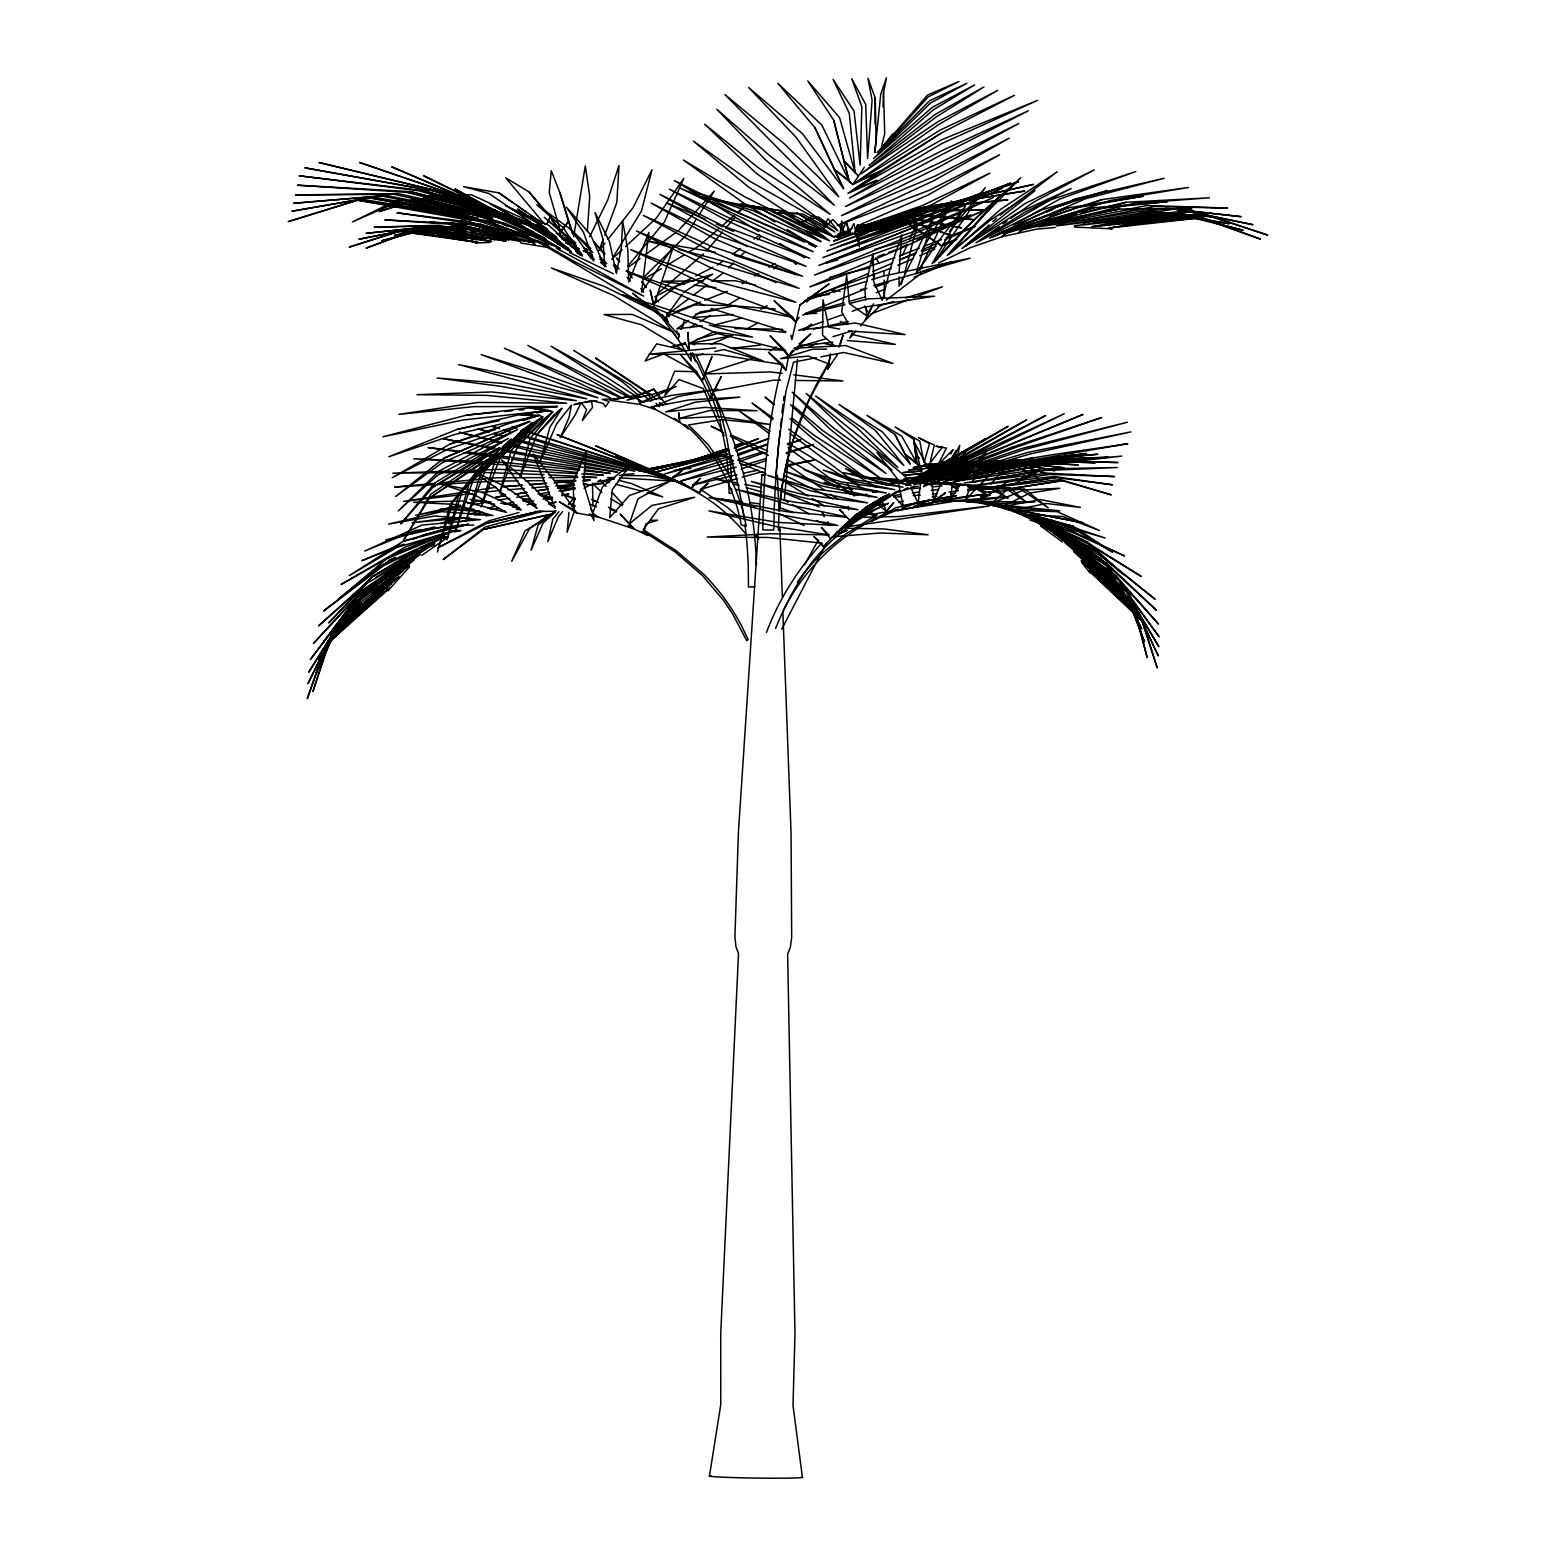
<?xml version="1.0" encoding="UTF-8"?>
<svg xmlns="http://www.w3.org/2000/svg" width="1556" height="1556" viewBox="0 0 1556 1556"><rect width="100%" height="100%" fill="white"/><g stroke="black" fill="none" stroke-linecap="round" stroke-linejoin="round"><path stroke-width="1.5" d="M899.076 276.774L899.037 286.207L932.744 218.735L915.998 273.817L939.766 239.527L965.498 205.839L932.161 263.645L964.681 228.927L999.73 196.406L947.273 255.398L989.888 220.544L1035.032 190.61L961.764 248.532L1015.387 214.261L1071.014 188.587L1024.451 212.53L975.923 242.755L1041.509 209.982L1107.23 190.454L1050.883 208.99L990.083 237.835L1068.252 207.823L1143.213 196.212L1077.608 207.532L1004.573 233.633L1002.142 236.668L970.925 247.443L938.599 262.983M899.076 272.067L901.819 234.859L890.188 268.799L882.291 300.405L873.636 281.519L873.052 253.939L864.883 288.988L865.622 300.152M882.991 106.683L883.536 92.601L886.395 77.8L880.696 94.43L874.861 152.293L874.9 147.587M875.055 124.033L875.25 98.125L867.956 78.267L872.099 100.265L867.606 158.44L865.7 104.388L851.716 78.695L861.868 106.664L860.118 165.111L854.011 110.923L833.082 79.434L849.284 113.257L855.139 172.852L844.013 160.91L833.685 120.104L807.778 80.951L839.598 117.614L855.139 172.852M654.24 307.232L650.272 290.369L654.24 307.232L679.602 336.388L676.782 330.864M851.502 233.556L855.897 234.061M774.207 513.402L773.76 530.09L762.81 529.896C763.315 474.288 768.197 418.486 782.396 364.571L768.47 352.259L785.916 370.172L788.639 356.071L792.646 350.178M685.185 424.73C714.865 450.287 734.121 486.542 741.22 524.858L746.277 526.395L743.729 514.666A189.696 152.449 -72.7 0 0 724.337 467.014L708.077 444.627L688.53 424.963L722.062 419.614L770.22 424.457L718.133 416.425L678.63 418.545L678.824 412.748L679.797 422.376L688.472 428.775L686.274 426.072M779.011 513.402L778.37 530.051L780.081 529.954L778.739 529.837M784.341 499.612L797.431 359.475M587.293 231.474L589.743 196.503L585.309 165.85L573.678 236.687M765.805 474.774L761.934 474.969L738.419 832.479L734.918 936.77L735.949 946.573L738.516 953.634L720.739 1333.161L720.759 1404.698L709.439 1476.138M568.971 512.294L567.123 532.269L574.125 511.905M837.245 354.846L827.753 369.122L830.457 354.204M779.225 511.127C782.59 458.689 801.223 408.372 828.278 363.637L808.361 356.11L780.509 358.677L812.718 349.205L826.606 349.147M874.861 152.293L876.067 140.157L875.25 98.125M779.186 440.523L785.936 391.451L793.521 362.12L816.355 357.744M781.948 412.671L782.979 404.385M783.718 610.049C803.849 568.737 840.824 533.494 883.691 514.569L870.893 521.493L877.176 514.861L871.477 514.705L882.894 512.313L886.239 513.597L898.376 509.22L870.893 521.493M783.504 400.359L784.03 396.333M952.136 485.744L950.094 499.593L960.402 484.441M953.147 478.84L959.741 445.347L943.286 478.47M498.134 453.146L468.94 484.402L455.694 530.44L472.868 480.726L521.649 430.954L480.726 473.724L466.139 520.015L485.316 469.815L514.997 437.469L531.744 422.999L494.536 462.327L481.096 506.906L500.079 458.125L528.262 428.717L542.208 417.105L541.469 421.131L517.72 446.008L499.67 492.805L511.263 450.268L542.733 416.794L539.154 415.374L519.451 414.616L457.289 429.378L388.883 456.744L454.469 434.571L539.154 415.374L523.127 420.548M827.753 369.122L830.593 353.99M679.369 333.918L678.241 339.5L691.389 360.934L690.533 352.998M799.94 305.034L828.862 284.028L799.94 305.034L791.887 339.597L790.915 335.182M847.378 232.155L833.783 236.998L820.323 225.756L797.158 213.055L774.324 212.958L802.935 214.067L834.95 232L813.029 215.973L802.332 222.002L818.359 216.926L837.848 230.852L827.948 218.599L822.385 229.685L832.946 219.454L843.702 231.144L841.718 220.991L839.676 237.018L846.192 221.847L849.304 232.369L853.913 223.578L859.32 246.84L857.803 224.667L854.439 234.1L855.878 234.956M917.593 224.375L904.542 273.253M501.226 448.186L491.015 456.686L458.787 494.614L446.98 539.874L462.171 491.074L494.808 456.53M539.154 415.374L509.687 423.251L449.801 444.16L392.268 477.692L447.564 449.256L529.721 421.423L443.81 458.242L395.594 496.52L442.001 462.871L517.37 429.67L438.948 471.098L398.278 510.952L437.392 475.377L508.267 438.442L434.688 482.982L400.865 523.925L433.288 486.97L484.188 455.208L499.632 447.778L430.798 494.186L403.588 540.34L429.534 498.037L476.7 465.925L492.221 457.25L480.707 466.489L450.073 504.611L437.431 552.03L452.99 501.11L483.546 467.597M901.332 284.378L903.258 277.707M810.481 298.733L806.883 301.728L808.109 297.546M839.832 346.074L843.08 335.104L838.879 347.085M733.81 463.416L681.178 480.921L682.306 483.916L671.822 479.734L672.6 477.206L682.073 470.573L671.822 479.734L629.207 466.897L660.755 476.525M860.585 325.71L865.214 320.4L872.235 305.715M409.617 566.715L388.086 590.638L389.35 588.285L374.218 599.255L329.036 640.489L312.97 691.428L331.525 635.976L398.744 576.829L384.235 586.437L336.602 627.554L315.712 673.787L339.597 622.886L409.111 565.334L395.01 573.328M710.333 398.025L721.167 376.708L710.333 398.025L702.126 380.967L711.967 356.577L705.704 372.098M554.578 511.807L549.949 515.989L550.493 514.316L483.663 529.371L443.188 559.538L485.005 527.114L542.811 511.224M681.898 328.666L683.376 324.329M388.086 590.638L389.175 588.479L373.129 600.791L325.632 645.487L307.271 698.722L327.771 641.519L340.122 630.277M699.364 492.844L700.57 489.42L708.077 483.119L699.364 492.844L684.582 484.266L616.001 455.791C655.815 473.316 699.928 486.561 731.203 518.323M854.439 234.1L857.803 224.667M691.623 488.487L692.848 485.064L700.219 478.314L691.623 488.487L665.871 476.7L684.582 484.266L595.734 445.852L673.34 480.065L557.029 434.63L671.822 479.734M650.758 520.385L657.663 520.19L645.818 523.866L644.223 531.996L675.11 551.874L702.553 575.642L723.384 600.208L732.623 613.92L746.763 640.683L748.183 639.594L741.92 626.562A215.059 212.005 50.2 0 0 703.934 574.456L676.16 550.649L643.173 529.662L658.538 508.734L694.696 497.259L652.022 505.369L629.324 523.886L620.202 514.102L634.284 529.059L597.854 516.884L592.719 513.344L602.386 487.009L631.542 463.221L612.267 489.673L609.738 517.623L629.46 495.45L669.527 481.446L637.999 498.873L629.324 523.886L634.284 529.059L647.666 535.439L645.37 533.144M603.086 239.663L599.06 250.574L604.973 243.144M604.7 235.306L616.798 202.552L619.016 165.539L607.657 200.141L589.646 236.668M681.081 329.366L684.484 320.283M970.302 487.028L965.342 499.904L976.643 488.331M971.975 482.73L986.348 450.715L962.989 480.648M766.466 632.475C778.836 599.352 798.053 569.243 821.724 543.083L823.416 546.817L836.564 532.502L852.844 520.151L830.651 538.784L821.374 527.503L828.959 534.953L770.745 533.727L707.144 537.053L768.119 537.481L821.724 543.083M581.224 402.537L573.911 404.735L591.397 400.573L592.525 407.38L582.294 420.684L586.573 409.773L581.224 402.537L575.292 414.713L560.257 437.742L568.99 417.669L571.46 405.144L556.756 423.699L540.496 460.595L549.91 427.258L561.852 408.392L553.839 415.024L537.073 434.299L520.054 477.381L530.168 438.325L552.185 412.34L541.469 421.131L542.733 416.794L520.91 430.759M544.756 224.375L505.739 177.851L529.176 192.01L550.357 216.595L560.374 231.066L558.779 235.014L568.524 221.438L560.024 193.041L551.271 170.713L549.249 192.419L560.374 231.066L568.524 221.438L572.939 234.509M702.126 380.967L696.582 371.748L680.653 354.826L702.126 380.967L703.915 376.533M941.458 482.905L932.005 503.385L897.034 510.913M547.051 224.258L550.357 216.595L547.284 222.955M902.519 255.281L907.44 244.234M909.404 239.799L916.29 224.336M571.694 506.245L575.312 498.173M781.695 629.207L826.508 542.927M391.373 582.314L382.582 588.615L332.109 634.148L307.913 683.687L334.657 630.122L349.069 617.635M919.304 270.063L936.304 235.734L951.377 200.918L947.818 206.87M881.299 304.587L865.214 320.4L873.519 303.828M960.208 462.054L965.012 452.718L967.618 463.416L963.942 455.694M817.172 542.208L804.471 564.77M865.214 320.4L867.84 315.382M950.794 453.982L953.089 449.606L938.015 464.913L946.398 448.07L935.895 446.241L942.43 447.117L929.943 463.143L934.339 445.074L918.662 437.703L929.535 443.791L924.011 462.696L919.732 441.029L895.05 426.966L913.761 439.356L916.756 462.949L919.479 466.139L904.931 454.099L894.933 434.474L866.886 415.316L901.741 436.147L916.756 462.949L904.931 454.099L910.085 463.902L882.135 431.673L838.995 404.443L875.308 430.37L903.861 465.4L863.172 428.542L815.714 396.021L857.045 427.9L897.89 467.442L806.183 393.454L842.088 427.628L891.958 470.068L834.055 428.464L792.199 392.209L830.107 429.203L885.889 473.374L823.396 431.109L792.84 405.474M949.257 463.299L956.415 450.365L951.65 457.834M829.134 362.898L808.692 400.709L793.171 439.998A310.111 309.761 61 0 0 779.537 510.854M795.252 588.129C815.441 549.851 849.401 521.143 888.534 503.21L867.801 512.449L836.564 532.502L898.94 490.568M921.327 251.061L945.426 210.857M941.01 133.213L853.135 189.871L876.942 180.34L847.923 193.411L880.132 171.238L856.909 181.838L940.291 130.004L1014.551 95.266L941.01 133.213L880.132 171.238L852.805 184.483L848.993 180.691L821.801 125.064L777.922 83.343L815.091 127.981L834.094 169.215L852.805 184.483L938.735 124.48L997.591 90.423L937.86 121.718L860.954 173.902L936.265 116.914L983.976 86.942L935.292 114.385L869.045 165.481L933.328 109.815L974.678 84.88L932.258 107.383L873.5 158.654L930.43 103.046L966.86 83.304L929.535 100.809L878.129 152.391L928.193 96.9L959.021 81.496L927.648 94.994L882.816 146.575L881.474 146.536L884.703 133.855L883.536 92.601M852.805 184.483L864.3 167.348M528.262 428.717L531.919 422.96M696.077 219.532L685.671 235.773L643.639 277.415M698.683 215.467L714.301 191.096L678.377 230.638M928.387 481.426L927.259 480.882L923.505 486.6L935 481.563L939.63 483.858L959.741 485.239M985.493 491.852L979.035 501.382L994.615 490.548M990.647 484.247L1012.217 459.74L987.924 476.758L979.872 485.025M796.555 349.575L798.909 346.152M795.7 322.111L792.918 317.424L774.129 300.697L795.7 322.111L799.142 317.249M662.039 314.331L667.835 321.684L666.26 316.413L682.17 294.181M806.883 301.728L810.131 297.254L891.335 268.138M960.888 458.3L965.012 452.718M359.475 593.886L430.565 545.864L407.03 560.16L359.475 593.886L322.384 643.542L355.624 599.352L420.334 554.422L348.933 608.999L318.513 659.53L345.529 613.998L409.111 565.334M402.168 565.47L351.364 605.245L310.305 659.588L348.136 609.933L359.708 601.102M919.654 270.355L922.494 266.64M949.432 231.358L952.272 227.643M882.816 146.575L892.58 133.913M607.929 239.41L633.02 207.804L652.003 169.74L641.461 211.052L611.78 259.327L622.108 249.777M953.77 225.815L985.356 187.517L934.261 262.244L976.487 217.373L1020.775 177.754L984.929 214.339L949.316 254.134L1000.605 209.418L1057.244 171.821L1000.08 215.175M882.466 516.222L893.611 502.685L882.466 516.222L895.439 507.781L930.76 499.865L903.141 505.564L902.072 508.404L918.682 502.199L956.493 495.567L927.59 500.857L913.878 506.4L944.55 499.398L982.711 494.419L933.619 502.16L1008.969 496.559L978.938 500.351L949.977 501.129L1034.798 502.024L1000.994 503.541L965.595 501.518L1059.753 510.815L1021.281 508.559L979.638 503.016L1083.326 522.855L992.106 505.311L1051.448 520.307L1105.052 537.968L1003.484 508.248L1067.766 529.273L1124.541 555.939L1073.134 532.716L1014.045 511.73L1082.645 539.601L1141.345 576.498L1087.488 543.569L1024.062 515.795L1095.891 551.252L1155.116 599.255L1100.092 555.589L1033.806 520.501L1040.38 522.835M562.669 511.574L558.351 516.806L547.79 541.624L552.827 519.062L558.974 511.691M568.446 504.591L574.222 497.609M627.885 266.057L664.393 222.061L683.881 178.318L656.535 217.898L625.551 246.587M706.871 250.535L722.548 231.98M725.68 228.265L735.074 217.12M738.205 213.405L742.893 207.843L737.583 212.452M855.956 331.039L849.79 338.138L852.785 331.564L848.409 330.747M450.073 504.611L467.247 485.316M471.935 480.045L478.159 473.043M877.137 152.683L883.127 146.031M489.965 460.537L494.789 455.247M458.787 494.614L483.274 467.831M491.443 458.903L496.325 453.555M406.661 559.382L361.634 590.872L313.476 643.425L357.802 596.084L387.541 575.701M421.851 555.317L447.934 537.17L444.627 536.509L420.139 547.77L371.592 577.12L328.744 622.886L367.06 583.228L430.487 545.748M501.382 449.684L511.127 439.259L502.413 446.98M501.324 449.626L511.127 439.259M537.073 434.299L561.852 408.392M492.241 457.464L500.001 449.431M485.316 469.815L531.744 422.999M788.639 356.071L784.924 350.178L770.064 335.707L788.639 356.071L810.754 333.801L799.025 343.895M517.72 446.008L552.185 412.34M500.079 458.125L542.208 417.105M728.48 267.904L733.596 262.945M740.423 256.351L745.519 251.391M757.461 239.819L760.865 236.512M806.591 329.191L811.629 324.426M889.098 494.263L855.1 515.347L839.54 529.662M955.54 457.97L962.094 451.824M549.949 515.989L551.68 514.375L544.23 518.206M797.178 349.653L802.526 344.712M343.662 627.068L382.504 591.727M386.044 588.518L391.334 583.695M417.28 549.91L374.062 575.662L318.552 625.882L369.433 581.03M325.632 645.487L389.175 588.479M555.648 511.807L543.083 522.991L531.063 550.202L538.084 525.033L548.879 516.281M1007.199 489.556L991.308 503.658L1023.692 489.984L1059.694 488.273L1029.644 493.096L1002.609 506.614L1040.556 499.593L1080.37 507.412L1046.41 503.502L1015.562 509.726M965.654 245.731L989.208 224.823M992.825 221.594L996.462 218.385M718.094 229.335L698.605 246.198L688.258 252.442M721.634 226.262L734.043 215.506M361.673 606.704L394.096 578.579M397.714 575.448L403.101 570.76M329.036 640.489L389.35 588.285M658.227 293.053L703.506 253.959M843.216 512.721L839.559 509.629L849.809 520.307L865.661 507.509L883.38 497.103M332.109 634.148L381.823 591.494M385.499 588.343L391.023 583.597M773.643 268.916L777.241 265.843M386.238 559.032L337.613 599.857L380.812 565.431L444.627 536.509L433.91 536.937L386.238 559.032L456.53 529.896L397.033 547.362L349.439 575.506L403.237 541.235L447.778 528.145L468.414 524.314L403.237 541.235M803.888 330.183L811.123 324.115M886.356 300.114L920.899 273.661M348.952 614.853L339.655 622.478L308.749 672.211L342.514 618.199L361.284 602.911M352.667 611.819L393.629 578.268M397.344 575.214L402.926 570.644M336.602 627.554L398.744 576.829M400.709 570.799L413.857 560.082M552.477 513.363L556.075 510.446M1012.509 228.362L1002.142 236.668L1036.199 229.238L1055.124 227.468M932.005 503.385L945.445 492.844L934.086 500.682L930.41 472.732L914.15 441.593L921.774 473.86L918.118 503.269L911.019 487.981M395.302 557.534L388.786 560.705L323.648 610.944L383.379 565.859L417.903 549.229M756.702 323.512L746.258 329.25M371.281 592.291L413.702 559.907M666.629 315.168L689.327 298.246M693.101 295.426L706.346 285.545M712.026 281.325L723.365 272.864M351.364 605.245L376.669 586.418M628.663 266.932L640.138 258.549M645.876 254.367L676.471 232.038M688.53 320.439L676.899 328.841L702.437 325.885M692.42 317.638L700.181 312.036L736.046 305.598L694.637 304.976L666.26 316.413M965.809 245.926L1025.132 203.525L1094.296 169.876L1033.962 201.93L1010.817 218.365M981.894 238.885L999.244 226.573M1003.114 223.831L1006.965 221.088M717.238 265.084L723.034 261M732.682 254.173L740.423 248.707M753.94 239.157L759.717 235.073M548.334 515.503L529.429 528.787L511.691 561.346L525.033 530.868L551.68 514.375M998.505 487.825L1006.304 482.418L1017.196 478.801M1030.5 224.609L1019.822 230.074L1103.612 207.979L1167.117 201.735L1094.646 207.629L1004.573 233.633L1012.314 228.304M704.596 305.598L626.018 270.977L714.437 302.234L792.918 317.424L712.434 287.646L630.705 249.641L711.539 280.216L795.836 302.272L710.509 267.613L636.501 231.027L710.45 261.505L799.084 288.346L711.559 251.644L643.348 215.428L712.59 246.879L802.565 276.229L715.021 238.943L651.147 203.116L716.674 235.092L806.105 266.348L720.311 228.751L659.841 194.306L722.626 225.717L809.645 258.354L727.527 220.855L669.313 189.19L730.523 218.618L813.224 251.741L679.486 187.868L816.939 246.237L748.592 211.538L690.222 190.454L753.512 210.799L820.887 241.588L804.51 230.327L825.166 237.679L769.131 210.177L701.445 196.97L763.413 210.157L804.51 230.327L829.659 240.849L811.629 227.312L829.854 234.431L786.13 211.48L740.753 204.167L780.081 210.838L811.629 227.312L833.783 236.998L846.639 231.066M889.701 494.438L847.534 522.972L896.976 491.346M770.103 350.878L776.055 346.871M429.534 498.037L491.54 457.114M361.634 590.872L377.894 580.33M381.979 577.704L392.131 571.11M430.779 546.059L434.844 543.414M1018.538 232.505L1030.617 224.803M860.974 511.535L883.225 497.473M683.492 292.314L712.726 274.128L677.113 285.857L654.317 303.731L673.417 246.607L641.558 292.081L648.871 232.486L628.663 281.928L627.885 250.185L622.633 221.049L621.447 246.918L616.39 273.584L609.446 241.511L594.995 212.53L602.872 238.904L604.798 266.737L590.502 234.606L566.287 207.045L583.636 232.564L593.595 260.98L570.527 229.238L536.859 204.77L563.175 227.701L582.566 256.098L548.86 225.426L505.564 205.723L540.827 224.511L571.46 251.916L525.656 223.422L478.723 209.807L517.389 223.15L559.985 248.318L502.277 223.169L453.088 215.584L494.302 223.422L547.829 245.226L549.093 247.637L520.385 242.911M742.231 283.737L746.316 281.189M754.524 276.112L758.628 273.584M768.878 267.243L775.024 263.431M855.1 515.347L889.254 494.419M907.342 483.352L986.076 438.578L906.72 483.721M905.981 484.091L942.955 461.587L907.09 483.177M644.806 278.66L661.358 268.682M667.563 264.928L684.115 254.951M689.716 327.733L695.921 324.037M700.064 321.567L710.411 315.401M726.963 305.54L739.372 298.13M433.288 486.97L499.632 447.778M375.579 577.451L404.171 560.724M886.181 495.625L865.661 507.509L888.768 494.536M980.105 240.421L1050.631 199.79L1135.802 171.568L1059.772 199.071L1013.326 224.998M853.135 189.871L941.983 139.612L1037.56 100.362L942.255 143.308L849.42 198.02L942.158 150.543L1028.322 110.846L941.711 154.666L845.608 206.52L940.135 162.621L1018.849 123.488L938.851 167.095L841.582 215.623L935.915 175.711L1009.26 138.173L934.008 180.574L837.264 225.581L929.982 189.949L999.574 154.783L927.512 195.259L856.87 226.126M760.923 309.255L767.166 305.735M905.592 485.083L1008.074 426.305L946.281 463.085L906.059 484.713M371.592 577.12L444.627 536.509M374.062 575.662L399.503 561.774M878.518 499.515L882.758 497.239M584.006 488.234L590.016 485.025L603.125 483.352L606.081 486.308M930.644 481.913L939.63 483.858C998.952 458.573 1064.751 453.807 1127.808 443.693L1034.643 459.623L945.231 480.94L1037.385 463.494L1121.74 456.103L1038.941 465.516L953.4 481.543L975.165 475.164L1037.385 463.494M878.557 499.534L889.273 493.972M906.428 485.064L957.893 458.359L1026.668 419.809L963.709 456.239L906.078 485.316M1012.489 484.85L1036.821 472.304L1021.572 477.361M833.783 236.998L846.211 231.572M654.94 296.651L691.467 278.154M695.765 275.976L712.94 267.262M996.501 234.645L1005.079 230.385M538.123 511.457L487.611 523.01L437.664 547.868L488.973 520.774L518.965 512.508M447.369 213.503L395.574 200.802L352.356 221.944L402.421 199.927L462.249 214.047M432.14 539.64L442.993 534.389M906.448 485.55L973.939 452.952L1045.418 415.608L979.171 451.493L913.897 482.438M808.225 347.513L816.842 343.39M920.471 481.99L933.114 475.98M841.076 533.163L847.164 530.285L838.509 533.63M899.854 247.929L906.273 244.914M916.99 239.896L923.428 236.882M927.707 234.878L970.574 214.786L902.422 241.511L874.725 249.388M850.198 523.283L856.52 520.365L845.511 524.664M1046.352 212.277L1052.848 209.34M1061.523 205.411L1076.674 198.546L1164.18 178.279L1085.738 198.682L1035.285 220.407M990.083 237.835L1014.24 226.962L1068.252 207.823M913.994 482.807L1064.246 413.779L993 448.498L914.169 483.508M899.096 260.163L916.426 252.461M922.941 249.563L938.112 242.814M944.609 239.935L974.951 226.437L946.048 237.718M388.786 560.705L395.438 557.748M848.039 229.977L852.455 228.051M897.87 265.279L913.139 258.627M919.674 255.768L934.923 249.096M941.458 246.237L956.707 239.566M1017.916 223.967L1076.674 198.546M868.501 273.389L804.977 300.639L867.159 281.111M872.877 271.503L892.599 263.061M443.81 458.242L529.721 421.423M710.586 344.459L732.876 334.948M856.559 237.484L867.781 232.817M879.004 228.149L919.382 211.324L989.849 173.183L922.416 205.528L857.298 228.149M399.6 544.95L361.926 560.666L404.074 544.036M412.904 539.387L423.991 534.778L453.924 526.959M914.306 483.683L1083.034 414.421L913.819 484.908L1012.256 447.097L1101.667 417.514L1015.796 447.369L921.852 483.06L1021.475 448.614L1127.322 422.24L1024.062 449.684L929.652 481.796L1028.166 452.29L1130.998 431.887L1030.053 454.002L937.373 481.096L1033.126 457.561M853.952 233.808L833.627 241.024L852.863 233.011M857.142 231.241L861.421 229.452M779.031 510.913L777.339 475.125L775.763 475.28M858.095 233.167L864.669 230.463L907.518 223.617L941.594 245.809L907.323 222.411L857.648 231.455M804.744 313.806L866.886 288.307M873.558 285.565L970.166 258.179L883.283 276.054L871.768 279.672M876.359 292.684L885.228 289.046M914.053 277.201L951.727 261.719L920.082 272.125M650.875 406.933L655.095 409.306L653.209 406.7L678.046 396.566L717.919 389.097L671.764 395.36L640.333 402.693L638.193 399.075L640.216 404.443L655.095 409.306L679.797 422.376L674.448 418.175M826.061 262.672L909.774 228.946L980.183 193.236L913.314 222.566L840.94 245.362M850.49 232.408L836.72 237.173L847.767 232.719M727.449 450.87L714.107 456.122L654.298 472.441L726.924 453.555M734.121 448.245L758.569 438.617L734.568 447.545M675.615 311.647L700.317 301.981M704.81 300.23L727.294 291.439M899.349 255.943L919.363 248.143M923.817 246.393L941.594 239.449M477.828 219.668L461.568 219.921L463.61 219.104L441.651 213.328L357.18 200.141L288.268 221.613L361.303 199.168L477.945 218.385L455.675 212.375L369.18 197.768L291.847 211.227L373.518 197.126L492.493 218.268L469.27 211.616M489.868 242.444L475.455 243.008L477.925 242.386L409.17 231.533L366.127 248.143L413.838 230.755L491.599 241.53L476.661 237.835L422.843 229.588L381.726 240.752L427.939 229.024L505.953 241.122L492.571 236.979M877.779 256.623L884.411 254.056M888.846 252.364L895.497 249.796M727.683 454.449L663.517 474.327L733.032 455.577M736.358 451.104L768.956 438.52M430.642 539.64L399.484 551.544L341.075 584.453L405.591 546.856L426.013 539.699M435.096 537.948L441.768 535.381M939.63 483.858L967.715 473.141L937.373 481.096M857.064 230.755L863.269 228.421L907.012 220.485L951.805 235.695L906.954 219.513L857.375 229.607M870.699 314.02L908.879 299.53M913.372 297.838L942.586 286.751L905.398 297.935M725.718 449.276L703.701 457.561L645.312 471.604L710.547 456.453L728.014 449.976M734.529 445.969L743.34 442.663L734.626 445.794M857.142 227.526L914.033 210.663L988.721 209.71L912.244 211.811L856.442 227.721M833.627 241.024L853.874 233.536M865.117 229.374L925.839 206.929L1024.645 191.057L923.992 207.065L857.395 230.035M737.894 455.5L767.166 444.724M1004.573 233.633L1032.639 223.519L1094.646 207.629M725.932 448.945L699.811 458.378L641.597 470.671L692.245 460.323L727.683 448.964L687.966 461.587L638.641 470.651M856.656 228.771L863.035 226.476M735.755 450.365L768.878 438.442M404.307 202.688L379.217 211.597L404.735 203.758M408.878 201.055L415.724 198.643L466.528 212.511M899.485 259.56L915.453 253.881M922.3 251.45L935.973 246.587M942.819 244.156L956.512 239.293M823.163 321.606L798.598 330.358L855.061 322.967L905.067 334.598L851.249 331.214L832.927 336.66M827.617 320.03L843.255 314.448M852.182 311.278L863.327 307.31L934.553 296.185L868.306 298.849L849.557 303.478M865.253 229.802L928.504 207.376L1033.534 184.405L929.418 208.057L830.301 245.615L929.807 210.06L1018.46 181.78L929.302 211.558L826.722 251.061L927.512 214.942L1010.603 183.102L822.891 257.576L922.825 221.749L1002.2 188.393L920.685 224.648L818.845 265.434L916.056 230.696L993.389 197.515L913.255 234.411L814.469 275.081L907.498 242.153L984.267 210.274L904.133 246.859L809.781 286.926L894.895 257.596M740.617 461.121L765.163 452.446M787.492 444.569L800.873 439.842L787.414 444.063M836.72 237.173L850.237 232.428M863.755 227.701L877.273 222.975M881.785 221.399L920.102 207.998L1007.938 199.868L917.884 208.796L858.056 228.071M863.638 228.674L925.839 206.929M857.317 227.332L863.716 225.114L857.337 227.098M894.097 493.349L912.711 487.534M1083.968 205.898L1102.134 199.596L1188.551 187.459L1110.751 200.393L1044.757 221.866M766.077 460.576L741.142 468.998M786.441 453.671L813.574 444.491L786.286 452.582M949.393 483.935L975.165 475.164L945.231 480.94M737.563 454.041L767.03 444.121M734.238 471.293L692.848 485.064L736.902 474.755M874.88 287.004L888.437 282.531M863.249 226.515L920.102 207.998M846.425 231.883L839.657 234.003L846.561 231.766M449.801 444.16L495.625 429.398M456.667 238.554L398.667 231.222L349.322 247.073L402.401 230.444L421.481 232.836M838.12 234.022L842.574 232.603M1049.697 216.42L1102.134 199.596M752.657 358.58L704.304 374.004L770.415 371.923L782.123 373.382M839.657 234.003L848.234 231.28M440.912 523.283L458.864 517.603M470.106 514.044L479.092 511.204M488.078 508.345L494.808 506.225M738.108 459.604L762.771 451.843M862.199 226.923L914.033 210.663M456.53 529.896L433.91 536.937L447.934 537.17L443.343 538.512M411.679 201.619L420.956 198.76M1043.22 525.286L1040.731 526.045L1062.32 541.955M475.455 243.008L477.517 242.366L458.981 238.846M877.506 306.318L893.766 301.417M826.061 338.702L793.988 348.233L845.764 345.51L892.911 363.443L843.741 352.473L820.907 356.869M743.107 465.38L765.844 458.631M737.505 478.47L700.57 489.42L726.983 507.023L740.364 518.615M742.115 477.089L763.004 471.565M685.126 342.845L671.609 346.755L685.496 344.226M696.407 339.597L718.95 333.101M460.187 526.473L464.699 525.169M826.255 263.139L837.809 259.852M844.325 302.798L804.958 313.767L816.686 313.359M848.954 301.494L865.175 296.982M441.262 523.788L464.233 517.389M475.728 514.2L482.613 512.274M548.937 504.241L555.862 502.335M919.149 466.003L950.035 464.116L919.149 466.003L913.08 467.675L919.868 467.014M733.518 460.926L672.6 477.206L731.145 457.989L712.998 452.115L732.895 460.284M434.532 526.939L385.752 539.971L443.732 526.492M863.385 226.184L909.793 213.911L972.889 219.571L908.821 214.981L859.573 227.701M1083.423 223.13L1094.49 220.232M527.134 504.844L531.763 503.619M545.65 499.962L552.613 498.134M561.872 495.703L568.815 493.874L561.813 495.294M1102.893 208.271L1125.999 202.28L1209.42 197.806L1133.818 203.408L1066.327 219.902M466.683 415.121L382.99 436.75L463.163 419.984L548.334 410.492L553.139 411.893L529.526 407.847L466.683 415.121L497.726 412.165M678.63 418.545L709.925 410.473L757.072 410.726L704.985 407.38L665.56 411.932L695.046 402.245L739.936 397.111L689.269 399.892L653.209 406.7M713.912 325.107L741.551 318.066M461.568 219.921L464.68 219.124M550.493 514.316L483.663 529.371M681.178 480.921L736.221 467.111M802.643 315.051L844.85 304.645M1057.633 218.637L1076.499 214.125M1081.206 212.997L1125.999 202.28M829.776 277.279L869.415 267.982M743.846 473.121L757.869 470.223M859.34 228.051L907.576 216.848L961.569 227.876L907.187 217.782L857.123 229.471M677.152 465.439L711.695 457.561L681.898 463.824M460.479 505.175L415.588 515.328L462.735 506.595M467.559 503.56L484.111 499.826M487.611 523.01L540.574 511.049M786.344 466.314L814.371 460.012L786.111 465.127M548.937 503.522L555.862 501.966M813.574 329.152L822.774 327.11M827.364 326.079L848.078 321.509M504.261 504.144L513.713 502.063M523.166 499.982L530.265 498.426M542.072 495.839L549.171 494.263M560.977 491.677L575.156 488.565L558.818 490.879M857.628 231.299L907.012 220.485M454.158 531.977L460.868 530.538L456.744 530.518M1106.16 223.481L1113.143 221.983M703.195 354.009L696.271 355.488L711.403 388.105L718.678 407.555M714.729 351.539L723.968 349.575L763.062 360.934L720.798 343.798L688.413 343.818L713.796 331.934L752.579 337.166L709.4 325.068M1119.581 209.01L1019.822 230.074L1052.537 221.458L1119.581 209.01L1192.032 209.088L1127.789 209.71L1038.572 226.865L1142.007 211.13L1213.466 216.887L1149.281 211.83L1056.135 225.873L1162.079 213.016L1229.298 223.694L1168.673 213.619L1074.204 225.795L1180.362 214.728L1243.186 230.249L1186.411 215.37L1112.948 222.858L1092.059 226.651L1197.167 216.712L1260.555 239.177L1202.769 217.626L1131.543 224.414L1109.136 228.032L1112.015 228.81L1074.554 227.098M457.289 429.378L499.32 420.665M527.328 414.849L531.996 413.877M536.664 412.904L548.334 410.492L529.526 407.847L557.437 406.486L473.86 406.641L398.861 414.382L478.1 402.421L566.715 403.237L486.561 395.36L417.008 394.679L491.443 391.956L576.401 400.67L500.974 386.355L437.061 378.011L506.4 383.69L586.729 398.822L458.592 364.59L522.913 377.466L597.912 397.752L481.174 354.632L540.924 373.401L610.341 397.733L504.377 348.233L621.778 398.142M695.415 314.137L716.519 309.819M858.251 233.594L907.518 223.617M494.088 509.084L498.776 508.131M529.118 501.946L533.786 500.993M543.122 499.106L552.477 497.2M973.336 478.956L989.616 475.728M998.913 473.88L1045.418 464.641L999.049 473.005M477.186 238.652L409.461 229.238L358.872 239.235L413.41 228.654L442.157 232.564M1123.704 210.099L1147.394 205.47L1227.528 208.076L1154.396 206.52L1082.976 220.31M1063.915 223.986L1059.169 224.92L1063.954 224.258M952.389 487.475L959.352 486.153M994.206 479.462L1033.709 471.876L993.856 478.626M406.33 203.058L401.798 203.914L406.486 203.136M415.374 201.327L437.975 197.048L474.599 210.118M952.642 469.445L954.198 470.418L965.926 467.461M1122.421 225.464L1129.034 224.22M472.149 504.844L488.642 501.791M692.439 342.962L731.806 335.804M973.55 477.614L989.772 474.677M932.219 497.084L936.926 496.228M951.027 493.699L955.734 492.863M967.482 490.762L976.896 489.07M987.768 487.67L1055.999 477.556L1112.462 484.791L1053.762 476.506L972.656 485.666L1049.736 474.405L1114.621 476.583L1047.655 473.16L964.195 482.982L1044.018 470.534L1117.344 467.52L1042.15 468.92L953.4 481.543M1000.294 467.85L976.273 470.904M1005.059 467.014L1074.165 454.897L1003.659 466.528M448.459 523.652L453.107 522.855M457.756 522.038L471.701 519.626M420.139 547.77L434.785 545.281M972.753 482.204L977.44 481.426M982.128 480.629L986.815 479.832M991.95 491.618L996.073 490.937M951.961 501.693L884.975 512.099M980.533 496.909L990.063 495.314M413.526 201.949L446.319 196.484L482.749 208.64M1093.362 222.372L1173.205 209.204L1241.143 216.673L1166.767 208.309L1140.47 212.375M638.835 470.826L662.817 466.995M992.222 491.618L996.91 490.879M1015.601 487.962L1062.34 480.687L1111.295 494.847L1060.142 479.54L995.607 487.125M810.131 297.254L829.367 294.337M860.604 289.572L865.408 288.832M467.656 491.618L403.704 501.363L472.343 493.485M472.382 490.899L496.072 487.3M574.397 485.141L557.748 487.689L574.378 485.102M1004.301 489.537L1062.34 480.687M498.056 500.118L509.746 498.348M516.748 497.278L528.437 495.508M537.793 494.069L549.482 492.299M948.907 492.066L958.282 490.665M967.657 489.245L977.032 487.825M995.276 486.697L1055.999 477.556M1106.608 224.317L1111.412 223.597M1118.608 222.508L1128.197 221.069M1133.001 220.349L1145.002 218.56M1149.806 217.84L1190.593 211.733L1253.008 224.725L1184.641 210.838L1160.718 214.008M953.945 469.718L958.613 469.017M963.261 468.337L967.929 467.636M977.246 466.275L981.894 465.575M993.545 463.863L1000.547 462.832M641.169 470.846L645.973 470.145M653.189 469.095L662.817 467.714M877.176 505.039L884.372 504.008M898.726 501.927L903.511 501.226M548.334 410.492L519.451 414.616L535.75 416.152M1009.552 464.408L1086.38 453.457L1005.098 464.388L978.938 466.489M893.494 495.586L900.574 494.614M912.341 492.999L919.402 492.027M931.188 490.393L938.249 489.42M1113.921 227.293L1132.943 224.725M1137.708 224.064L1142.454 223.422M1149.592 222.45L1154.358 221.808M1173.399 219.221L1178.145 218.579M1187.656 217.295L1206.697 214.709L1267.732 235.073L1201.193 213.561L1184.602 215.525M856.092 516.028L872.935 513.733M1093.712 222.916L1098.497 222.275M1105.674 221.322L1155.933 214.65M1115.496 221.672L1190.593 211.733M920.996 504.008L925.762 503.366M930.527 502.744L937.665 501.791M980.552 496.072L990.063 494.808M584.92 402.323L596.823 400.767M453.613 517.37L412.068 522.68L469.173 517.467M846.133 526.92L989.227 506.031L899.154 516.534L879.996 516.923M877.273 491.385L872.469 492.007L877.253 491.579M910.96 487.164L918.176 486.25M930.196 484.733L942.236 483.216M1135.977 223.247L1150.117 221.536M1154.824 220.971L1161.904 220.116M1166.611 219.532L1206.697 214.709M1106.413 224.784L1111.159 224.22M1120.631 223.092L1127.75 222.255M1132.476 221.691L1177.503 216.362M1092.059 226.651L1186.411 215.37M801.321 345.879L832.713 342.184M989.888 491.968L990.997 493.096L988.819 492.221L998.33 491.093M468.414 524.314L415.257 530.479L364.707 551.038L422.007 525.072L480.493 519.587L434.727 516.009L388.572 524.119L441.651 511.652L493.096 515.62L454.566 504.416L413.643 502.257L461.646 500.935L506.517 512.391L475.008 495.197L441.204 484.091L482.399 492.474L521.046 509.96L496.481 488.137L470.69 469.893L504.358 486.172L537.248 508.52L501.557 459.856L528.009 482.107L555.2 508.423L533.183 454.06L554.442 480.804L576.712 512.974L597.854 516.884L589.238 513.986M731.534 348.349L760.476 345.082M481.815 492.396L500.76 490.393M886.278 484.83L893.455 484.013M907.809 482.36L919.752 480.999M931.713 479.618L936.479 479.073M955.617 476.895L967.56 475.514M974.737 474.697L1061.27 458.495L986.076 472.071L974.017 473.063M1202.769 217.626L1109.136 228.032L1112.015 228.81M972.831 465.302L980.008 464.544M993.72 463.085L1000.8 462.346M903.958 478.567L920.841 476.778M930.469 475.766L944.939 474.23M952.175 473.452L969.038 471.663M485.53 515.756L490.198 515.269M926.656 466.333L944.764 464.544L926.131 465.614M922.961 473.335L903.725 475.241L922.727 473.802M930.177 472.616L947.02 470.943M954.236 470.223L961.452 469.504M966.276 469.017L973.492 468.298M980.708 467.597L1002.356 465.439M606.879 479.579L613.531 478.937L597.718 481.66L600.227 480.24L609.116 482.535M715.857 347.863L648.833 354.262L717.9 354.476L782.396 364.571L785.916 370.172M504.903 411.484L512.06 410.803M519.237 410.123L524.002 409.656M535.945 408.528L557.437 406.486M924.089 465.691L949.413 463.26L924.264 464.699L950.599 463.532M1023.829 461.354L954.976 467.792M1031.006 460.673L1097.816 454.235L1030.714 460.284M921.794 470.865L902.83 472.635L921.852 471.098M928.913 470.204L947.876 468.453M988.819 492.221L1024.412 488.915L1048.277 507.878L1019.452 488.409L997.804 488.934M435.058 483.371L394.602 487.047L486.756 481.582M439.823 482.944L496.928 477.75L544.425 477.614M926.131 465.38L949.413 463.26M1023.517 460.926L970.847 465.147M674.37 470.282L683.745 469.465M947.059 466.664L908.607 469.931L922.961 468.823M954.275 466.041L966.295 465.03M971.1 464.622L978.316 463.999M985.532 463.396L1024.004 460.557M910.785 488.72L920.374 487.884M932.336 486.853L941.925 486.036M621.972 474.736L633.934 473.744M522.213 485.122L503.191 486.697L522.621 485.316M529.351 484.538L545.981 483.138M555.492 482.36L574.086 481.174M474.502 515.094L486.211 514.122M906.409 478.703L920.88 477.498M930.546 476.681L945.037 475.475M952.272 474.872L969.174 473.471M886.356 484.966L891.199 484.558M908.159 483.138L913.002 482.73M954.178 479.248L966.276 478.237M932.258 473.005L946.554 471.838M953.711 471.235L972.772 469.659M977.538 469.27L996.618 467.695M894.019 497.239L901.196 496.636M913.178 495.644L920.374 495.061M932.336 494.069L937.14 493.68M507.898 489.809L524.528 488.467M531.646 487.903L548.276 486.561M555.395 485.978L574.397 484.441M928.99 470.515L948.012 468.978M955.151 468.414L974.173 466.878M832.265 536.801L880.288 533.008L928.154 534.778L884.08 528.923L846.192 528.262M693.062 317.599L732.915 314.526M927.765 468.453L946.904 466.975M954.081 466.43L966.062 465.516M529.876 484.772L546.778 483.508M554.033 482.963L575.759 481.329M582.994 480.785L590.249 480.24L583.033 480.298M925.917 466.858L949.763 465.069M954.528 464.699L1002.239 461.121M1009.377 460.595L1023.79 460.226L1009.377 460.382L1016.574 460.031M926.073 466.897L950.21 465.166M955.053 464.816L976.779 463.28M981.603 462.929L1024.957 460.187M955.442 465.283L960.13 464.952M971.858 464.155L976.546 463.824M997.649 462.365L1002.336 462.054M955.676 465.302L960.46 464.972M972.403 464.194L977.187 463.882M1045.165 525.15L1050.961 524.78L1088.014 542.344L1123.451 574.592L1092.701 548.12L1053.976 530.246M976.176 462.502L954.8 463.824L976.293 462.463M1002.317 460.907L980.922 462.21L1002.472 460.848M1009.611 460.401L1023.984 460.129M491.599 481.31L518.09 480.843M583.325 480.648L590.249 480.24M954.217 463.027L975.807 461.976M980.591 461.762L1002.181 460.712M924.264 464.699L950.872 463.396M955.715 463.143L984.754 461.724M989.597 461.49L1001.694 460.907M1008.949 460.537L1025.793 460.498M955.384 463.318L960.169 463.105M964.973 462.891L976.935 462.346M981.719 462.132L986.523 461.918M998.485 461.393L1003.27 461.179M1008.074 460.965L1078.308 464.913L1009.922 461.121M972.13 463.416L977.44 463.202M989.577 462.657L994.42 462.443M1008.055 461.821L1064.382 467.811L1008.735 461.607M1029.722 460.012L1036.86 459.759M1041.645 459.604L1108.397 457.25L1031.239 460.284L1118.005 462.521L1031.044 460.401M950.813 463.202L929.515 463.96L951.124 463.318M957.893 462.949L976.818 462.288M981.544 462.113L986.271 461.957M468.473 525.189L473.88 524.994M679.389 468.978L690.883 468.589M965.537 462.891L984.734 462.327M989.538 462.171L994.342 462.035M992.981 489.051L978.549 489.401L1009.805 487.709L1026.513 502.471L1004.281 487.398L967.676 486.717L993.525 486.814L1008.055 498.64L987.418 486.464L956.59 484.577L975.612 485.628L986.893 494.711L968.999 485.044L947.04 482.613L956.298 483.702L957.815 490.393L949.024 482.944L937.179 482.457M754.777 586.729L748.475 587.059L748.28 567.687A359.728 281.753 87.8 0 0 744.935 524.43M592.992 506.07L592.447 483.546L603.125 483.352L600.227 480.24L605.265 485.394M856.033 517.409L875.192 517.02M535.206 511.535L555.375 511.224M474.522 472.363L392.812 473.199L499.923 469.348L576.868 473.705M479.326 472.324L544.016 474.599M1043.512 526.025L1040.731 526.045L1057.886 532.23L1107.211 563.758L1156.653 610.419L1110.712 568.212L1045.554 527.29L1116.527 576.381L1158.5 624.073L1119.367 580.68L1053.295 532.658L1124.074 588.285L1159.103 636.774L1126.427 592.155L1064.654 542.402L1130.492 598.982L1158.889 646.751L1132.554 602.503L1073.543 551.544L1136.133 608.824L1158.247 655.854L1137.961 612.15L1095.191 571.422L1081.692 561.191L1141.054 618.238L1157.236 667.932L1142.571 621.544L1102.562 581.808L1089.083 570.858L1089.9 572.686L1081.556 562.358M525.306 480.785L544.561 480.629M554.169 480.551L575.817 480.357M663.031 281.208L694.132 280.994M698.916 280.975L703.701 280.936M713.27 280.877L734.802 280.722L755.691 285.059M549.171 477.595L577.665 477.517M582.411 477.498L596.668 477.459L582.314 476.681M500.565 511.243L505.155 511.224M557.534 487.981L575.292 488.039M473.724 509.182L440.329 509.104L479.832 511.34M490.412 509.24L497.531 509.318M516.475 509.512L521.221 509.551M780.723 380.267L773.546 380.189L712.706 391.431C739.295 445.444 754.991 504.708 756.391 565.003M795.097 380.442L842.982 380.967L793.813 374.84M619.424 475.416L649.649 475.825L676.841 481.115M734.724 328.569L782.668 329.308M614.776 477.711L607.599 477.536L614.095 479.19M619.56 477.828L676.724 481.329M1030.597 460.654L1095.307 462.774L1030.889 460.518M1017.818 510.349L1057.224 511.671L1099.431 530.518L1062.981 516.553L1027.991 514.686M730.153 348.097L784.924 350.178L717.88 333.626L622.517 294.706L717.238 325.593L785.702 332.517M480.162 224.258L429.728 222.275L472.966 224.842L534.68 242.814L526.278 237.368L480.162 224.258L547.829 245.226L542.577 239.235L502.277 223.169M516.534 236.862L453.068 223.364L384.818 219.902L447.642 224.006L532.074 242.425L517.992 239.916M764.852 475.164L761.934 474.969M557.729 488.078L574.728 488.954M837.867 525.461L778.175 522.446L708.914 510.874L775.569 526.434L828.959 534.953M548.801 474.852L577.529 476.408M410.726 191.66L297.527 185.203L406.369 192.322L512.196 218.832L410.726 191.66L510.485 217.315L437.703 191.446L304.82 167.815L432.529 190.863L511.963 217.548M581.672 473.977L603.32 475.202L584.317 473.219M503.541 464.777L413.721 458.787L506.108 462.638L579.552 470.243M572.083 482.827L560.238 481.971L573.989 483.371M610.069 400.3L640.216 404.443L640.333 402.693L676.179 386.53L653.715 394.076L627.068 400.164L652.742 389.72L636.404 395.321L614.153 399.133L628.974 396.527L619.774 398.55L602.269 399.386L609.116 401.545L605.342 406.894L603.339 403.432L591.397 400.573M735.268 305.968L775.277 309.022M847.203 340.492L895.303 344.421L851.579 334.326M846.386 517.137L785.761 511.535L721.77 499.243L783.057 515.25L835.494 524.722M584.278 470.729L610.341 473.432L584.472 469.698M583.15 484.305L590.016 485.025L583.908 483.683M510.679 465.516L577.198 472.479M512.819 507.003L519.626 507.742M663.05 281.772L684.64 284.164M694.229 285.215L715.818 287.607M517.078 505.214L500.682 503.21M461.86 451.435L428.133 447.583L459.117 451.882M466.683 451.999L493.174 455.033M497.978 455.577L617.849 472.129L584.998 466.236M544.211 229.316L537.637 225.678L510.971 216.303L423.543 190.571L299.024 175.789L418.934 190.766L512.041 218.151M742.407 501.713L708.914 497.57L743.476 504.475M749.584 502.607L759.153 503.794M426.266 233.439L433.424 234.334M438.209 234.917L466.839 238.496M471.624 239.099L476.389 239.702M491.249 502.024L470.009 499.359L494.73 504.241M531.082 238.652L469.659 222.041L396.936 212.802L463.649 222.391L507.626 234.528M446.942 233.225L454.119 234.197M458.923 234.839L466.1 235.812M470.904 236.473L485.258 238.418M490.062 239.079L494.847 239.721M463.882 452.543L490.101 456.18M494.866 456.842L509.162 458.826M398.667 231.222L477.517 242.366M511.535 459.156L579.766 469.017M409.461 229.238L466.819 237.893M471.604 238.613L476.389 239.332M446.689 230.346L425.235 227.059L366.049 233.342L420.976 227.623L485.355 237.951M458.612 232.175L463.396 232.914M487.242 236.57L492.007 237.29M496.772 238.029L508.695 239.857M1027.874 515.133L1039.272 516.923L1073.329 526.259L1112.657 552.458L1078.678 531.802L1046.877 523.127M409.17 231.533L477.925 242.386M490.121 238.729L494.886 239.488M715.429 252.208L645.993 240.694L671.628 247.482M422.843 229.588L491.599 241.53M542.597 223.325L498.99 192.905L463.532 186.642L488.954 193.528L530.907 222.138L471.487 194.772L427.783 195.92L462.424 195.414L510.271 217.295L503.677 215.292M528.067 454.08L625.94 471.371L533.805 451.804L508.17 445.094M357.18 200.141L463.61 219.104M840.123 291.322L831.176 289.708L834.891 292.411M580.31 465.4L502.666 450.948M466.469 231.922L433.521 225.931L374.14 227.176L438.267 225.289L466.411 230.444M471.176 232.778L508.831 239.605M459.817 441.709L443.343 438.734L493.174 449.003M464.524 442.565L476.272 444.705M480.979 445.561L495.1 448.109M504.514 449.82L525.675 453.652M471.098 231.299L475.786 232.175M511.885 221.477L516.67 222.352M839.657 329.113L828.726 327.071L823.007 299.744L822.521 335.143L834.716 345.977M369.18 197.768L477.945 218.385M528.729 236.142L487.553 222.061L406.544 206.831L481.154 221.866L529.001 238.321M505.953 241.122L437.8 228.071L394.718 235.112L443.421 227.546L520.482 241.452L454.371 226.554L409.656 229.179L460.634 225.97L534.68 242.814M737.7 483.06L714.262 478.548L727.858 482.379M744.721 484.402L761.137 487.553M750.381 505.856L754.991 506.77M492.493 218.268L381.59 196.037L293.617 203.272L385.946 195.453L506.984 219.26L393.999 194.325L295.543 194.928L398.336 193.644L512.119 219.124M1010.661 461.685L1054.618 470.69L1011.419 461.704M823.669 343.351L832.985 345.315M846.425 516.884L791.032 505.194L735.91 489.381L794.066 502.102L857.94 509.668L800.115 497.045L751.256 481.407L803.635 494.652L867.567 502.899L810.754 490.84L767.75 475.397L814.838 489.031L877.156 497.298L822.735 486.172L785.294 471.449L827.209 484.83L886.278 492.98L835.922 482.768L803.81 469.659L840.882 481.835L894.817 489.693L850.49 480.454L823.202 470.048L855.956 479.89L903.064 487.184L843.352 472.674L911.194 485.278L884.742 478.801L864.163 477.536L891.763 478.898L919.46 483.877L905.359 479.404L885.52 484.675L912.964 479.832L930.449 484.519L916.348 481.718L928.037 482.924L927.259 480.882M505.097 494.614L500.546 493.563L505 495.002M521.085 498.27L532.483 500.896M453.068 223.364L504.708 235.481M501.226 442.196L459.234 432.257L475.553 436.536M510.562 444.413L634.867 471.274L547.984 449.995L514.102 439.764M1046.06 519.801L1073.329 526.259M550.552 505.214L555.025 506.322M536.12 504.65L522.777 500.799M618.432 480.279L631.405 483.566L662.681 496.87L647.024 492.61M615.768 484.247L642.55 491.404M852.28 489.537L824.155 482.185L839.131 487.981M480.201 437.761L487.203 439.589M491.852 440.815L501.168 443.266M678.63 249.33L734.549 264.131L776.036 282.55M395.574 200.802L404.793 203.252M409.403 204.478L437.041 211.791M521.493 221.341L537.637 225.678L517.273 219.415M980.864 490.354L990.997 493.096M423.29 198.04L483.566 214.495M489.42 431.965L477.984 428.795L486.989 431.576M493.991 433.229L505.408 436.4M514.569 438.928L644.787 472.051L564.497 449.626L519.568 435.116M732.39 483.663L739.197 485.569M745.985 487.495L761.856 491.968M1029.955 520.19L1046.955 525.169L1095.891 551.252M516.689 219.513L537.637 225.678M469.659 222.041L499.301 230.852M503.872 232.214L510.718 234.256M499.573 428.464L492.63 426.402L499.359 428.581M504.202 429.864L508.831 431.245M518.109 434.007L655.232 473.841L525.85 431.245M785.897 331.623L711.15 308.477M493.758 433.618L498.29 434.98M415.724 198.643L464.408 213.444M1044.329 522.758L1050.961 524.78M540.224 494.4L551.31 497.784M499.632 222.994L434.28 202.611L506.245 223.811L543.433 240.071M734.588 255.398L796.964 274.887M423.543 190.571L511.302 218.151M529.76 223.967L545.923 229.043M516.767 428.094L512.138 426.636L516.709 428.172M526.006 431.031L665.735 476.661M517.195 219.61L523.964 221.769M1008.774 461.529L1024.237 466.489M1028.652 467.909L1046.332 473.588L1009.358 461.568M503.852 430.02L510.582 432.198M738.011 460.265L765.299 469.153M516.514 219.065L546 228.985L510.971 216.303L537.579 226.709M437.703 191.446L545.203 229.024M780.295 507.956L793.871 512.721M816.472 520.657L830.029 525.403L827.773 521.649M519.743 220.66L544.795 229.588M563.039 236.065L556.348 233.439M479.17 211.752L483.741 213.386M537.442 240.927L541.663 242.425M503.697 215.584L510.485 218.035M547.829 245.226L526.278 237.368L535.283 244.681M487.553 222.061L505.817 228.751M544.97 229.374L447.856 193.372L318.98 162.524L453.73 194.87L519.082 220.427M574.864 498.581L561.949 493.699L575.175 499.651M589.938 504.3L596.395 506.731M843.41 489.634L858.387 495.411M523.575 222.197L548.373 231.883M559.635 236.298L570.896 240.694L559.674 236.181M548.451 231.708L465.322 198.546L359.592 162.505L471.935 200.957L552.244 234.8M784.243 492.921L819.137 506.906M539.699 495.041L552.205 500.04M1024.062 515.795L1046.955 525.169M739.528 463.007L766.038 473.919M883.166 484.227L845.569 468.687L875.931 487.145M501.829 223.908L508.404 226.631M517.156 230.269L523.73 233.011M543.452 241.199L552.205 244.837M1059.539 530.421L1088.014 542.344M563.408 239.507L574.553 244.214M546.837 242.483L553.08 245.109M552.75 234.975L391.704 166.842L526.55 225.037M561.541 238.69L574.748 244.273M705.51 219.415L666.493 202.747L747.736 246.645M716.344 224.025L722.859 226.806M727.197 228.654L733.693 231.436M537.034 241.18L541.002 242.872M663.148 318.377L632.767 293.364L658.538 313.242L678.241 339.5L672.678 331.798L632.164 314.37L604 314.565L641.364 324.737L682.909 349.886L656.671 343.857L645.098 360.953L663.809 353.873L696.582 371.748L674.604 371.164L664.859 395.496L679.038 379.567L703.37 388.63L724.085 435.875M1045.554 526.9L1057.886 532.23L1033.806 520.501L1107.211 563.758M721.926 431.031L711.034 426.266L723.754 432.762M730.639 434.844L767.692 451.046M787.297 459.642L835.436 485.822M804.53 242.133L739.45 213.191L674.351 180.593L758.842 231.494M808.867 244.059L815.363 246.957M522.408 223.617L423.621 175.731L521.143 224.006M537.656 230.405L557.262 239.118M565.976 242.989L579.046 248.804M583.403 250.749L592.116 254.62L583.344 250.613M530.907 227.001L557.126 238.807M565.878 242.755L578.988 248.649M569.029 503.191L575.292 506.05M555.22 241.258L563.953 245.323M577.082 251.43L581.458 253.453M590.191 257.537L594.567 259.56M605.498 264.637L601.122 262.614L605.595 264.559M779.906 514.102L804.044 525.403M598.01 502.335L591.786 499.418L597.893 502.588M608.396 507.198L616.682 511.088M840.201 321.392L846.697 324.484M569.671 252.617L613.239 273.72M785.761 475.825L833.121 498.912M546.37 239.566L462.268 201.619L533.766 231.786M565.645 248.999L569.924 251.1M819.779 234.178L744.235 196.542L683.337 160.015L742.407 202.163L774.888 221.944M546.74 242.6L552.672 245.556M537.092 241.647L549.093 247.637L542.577 239.235L559.985 248.318M557.32 243.806L568.037 249.252M730.134 436.011L768.333 455.5M534.797 232.972L545.436 238.438M562.475 247.19L566.734 249.388M633.875 397.247L643.717 402.323M610.127 508.929L616.234 512.099M629.363 397.48L527.815 345.432L621.875 397.947M1009.552 462.852L1037.735 477.848L1010.019 462.754M520.463 224.589L454.974 188.957L524.294 227.176M763.413 210.157L820.887 241.588M558.546 249.213L643.542 296.107L575.117 261.933L547.926 246.47M841.699 489.284L850.023 493.913M783.991 499.923L788.172 502.238M792.374 504.552L809.101 513.83M823.766 521.941L830.029 525.403M568.737 248.338L490.14 203.778L561.035 242.6M577.043 253.044L581.205 255.398M556.173 248.065L561.872 251.294M545.884 240.733L485.375 206.306L543.919 240.635M520.754 230.988L514.472 227.429L520.696 231.163M779.673 243.436L804.647 257.751M1076.052 544.328L1080.156 546.72M1084.26 549.093L1100.656 558.623L1131.873 595.617L1104.546 564.089L1077.919 547.595M628.021 525.422L634.284 529.059L631.639 526.784M575.662 251.177L581.944 254.853M1045.593 527.251L1068.486 540.768L1116.527 576.381M525.656 223.422L571.46 251.916M780.081 210.838L825.166 237.679M690.611 342.378L694.637 344.771M864.455 489.459L788.172 443.246M610.827 498.854L622.303 505.7M543.472 244.895L658.538 313.242L603.709 286.148L551.369 267.982L613.939 295.718L672.678 331.798M787.083 229.374L815.519 246.684M785.761 482.418L808.186 496.111M812.271 498.601L824.505 506.07M860.235 475.3L806.047 441.554L788.717 429.184M1070.606 539.562L1100.656 558.623M576.712 512.974L559.343 501.81L574.008 510.018L573.192 481.932L586.301 451.065L583.5 483.255L592.719 513.344M570.838 246.334L580.835 252.831M637.863 397.48L606.548 377.174L551.038 346.21L631.95 397.966M797.158 213.055L829.854 234.431M794.007 216.887L748.105 186.72L693.451 141.168L750.517 181.682L826.1 224.22L755.652 172.794L704.635 124.188L758.822 168.165L830.184 214.32L765.552 159.937L716.83 109.251L769.714 155.639L834.366 205.256L724.921 94.566L784.555 144.066L838.781 196.776L796.05 137.259L748.728 87.583L802.624 133.835L843.605 188.646L815.091 127.981M807.972 226.067L819.934 233.945M769.987 431.284L739.664 411.348L768.703 433.21M563.661 239.994L579.338 250.477M547.634 229.218L517.565 209.049L556.834 237.251M789.553 466.314L824.719 490.296M830.593 494.283L838.412 499.612M498.99 192.905L512.78 202.611M516.709 205.392L526.55 212.316M530.479 215.078L542.285 223.403M1087.955 557.126L1095.657 562.611M1101.434 566.734L1111.062 573.619L1101.706 566.598M1053.295 532.658L1078.347 550.513L1124.074 588.285M773.293 418.194L752.112 403.082L772.943 419.828M642.006 531.393L647.666 535.439M854.341 495.975L788.075 447.778M1084.085 556.251L1114.31 578.482M858.717 485.219L790.001 433.521M587.857 254.192L593.595 258.452M866.575 478.548L811.298 437.353L789.962 418.759M1083.015 552.536L1096.105 562.377M585.192 250.535L592.836 256.37M600.48 262.205L606.218 266.582M858.212 175.653L844.013 160.91L848.993 180.691L834.094 169.215L843.605 188.646M1089.9 572.686L1088.85 570.605L1101.123 580.038M774.538 404.443L765.085 397.072L773.974 404.813M791.557 417.728L814.255 435.427L879.412 477.536L820.051 432.432L790.584 404.793M651.069 401.429L630.569 384.896L573.697 350.431L622.381 381.862L640.625 397.188M1112.657 581.088L1119.97 587.04L1141.715 628.857L1122.849 591.455L1102.387 574.786M1091.223 565.703L1096.805 570.255M575.837 243.028L544.211 217.295L576.381 245.654M651.575 406.369L655.095 409.306M818.612 540.457L813.924 536.548L823.416 546.817M865.72 494.069L869.182 497.006M874.394 501.402L886.531 511.652L880.754 498.29M599.799 259.21L605.284 263.898M1088.441 566.967L1102.99 579.629M1106.627 582.8L1130.278 603.397L1144.477 641.714L1127.789 599.293L1113.551 586.729M606.665 263.372L599.605 256.896M1090.425 566.287L1095.755 570.994M1101.103 575.72L1108.222 582.002M683.57 424.38L688.472 428.775M1081.692 561.191L1137.961 612.15M919.09 458.184L915.803 455.188L919.285 458.534M1092.837 568.796L1130.278 603.397M1088.85 570.605L1136.522 614.737L1147.142 657.507L1134.48 610.788L1105.227 583.286M592.447 483.546L601.939 492.455M1081.148 560.627L1084.59 563.856M1088.033 567.104L1101.804 580.038M1089.083 570.858L1142.571 621.544M656.204 399.445L651.264 394.738L595.442 357.958L644.534 391.159L652.684 399.814M659.511 402.576L662.798 405.727M590.833 248.493L569.768 228.343L592.836 252.617M1106.18 584.998L1136.522 614.737M627.146 277.571L630.452 280.994M655.951 403.276L659.219 406.738M604.973 253.861L593.984 242.016L604.389 254.542M614.406 264.014L619.113 269.091M892.483 494.536L903.355 506.575L897.656 479.306L877 452.601L905.962 477.05L908.996 483.605M611.975 492.26L622.964 504.494M619.638 261.603L616.584 258.101L619.444 261.68M627.282 270.394L631.853 275.665M613.317 265.279L616.312 268.857M641.869 281.792L646.362 287.238M655.329 298.169L658.324 301.825M666.376 404.657L653.442 388.63L660.619 399.503M529.176 192.01L541.06 206.89M551.446 219.902L560.374 231.066M755.73 535.167L758.725 538.94M628.002 272.475L632.3 277.882M640.858 288.677L643.698 292.275M641.714 281.85L646.051 287.374M868.598 508.695L874.433 516.281L845.9 533.883L821.529 553.839A185.397 178.376 -50.4 0 0 797.353 582.197M854.983 495.508L847.184 484.227L851.054 490.062M1112.326 575.545L1137.961 614.406M590.677 509.201L592.933 512.799M875.658 257.654L879.198 263.372M824.408 516.028L822.152 512.274L824.174 516.67M691.467 354.087L696.174 361.906L692.031 353.27M692.478 353.056L694.871 357.258M684.776 342.495L689.114 350.158L688.044 332.303L688.336 341.523M848.351 323.667L841.718 311.842L846.697 275.665L849.479 303.634L866.653 315.79L866.07 306.863M864.436 306.046L867.645 311.803M666.902 312.912L669.099 316.899M894.933 434.474L910.085 463.902M665.91 317.735L667.835 321.684M591.086 514.452L594.022 520.521L593.497 513.305M696.796 361.342L708.991 388.008L719.105 417.786M687.947 346.891L689.114 350.158L688.647 345.938M560.024 193.041L572.958 234.373M846.192 221.847L849.304 232.369M719.319 409.656L721.867 418.136M728.422 448.77L737.427 482.204A359.728 281.753 87.8 0 1 744.06 517.876M833.685 120.104L848.993 180.691M719.747 419.887L725.913 449.295L728.325 473.121M913.761 439.356L916.756 462.949M872.138 259.677L872.741 264.501M873.947 274.128L874.55 278.952M848.176 506.264L848.584 509.804M779.828 527.62L782.376 596.804M782.843 611.119L791.051 833.005L791.693 937.334L790.37 947.098L787.628 954.12L794.98 1333.881L793.015 1405.418L802.371 1477.052A46.816 1.478 0.8 0 1 752.462 1478.025A46.816 1.478 0.8 0 1 710.781 1475.594M883.925 270.977L884.022 275.548M884.119 280.119L884.528 298.402M728.733 479.481L729.064 493.233L731.631 493.447L731.592 488.934M731.262 518.148A429.689 223.383 -88 0 1 746.51 534.661M776.191 474.424A429.709 144.708 -88.8 0 1 780.101 430.604M780.626 425.994A429.709 144.708 -88.8 0 1 781.404 419.089M774.149 511.068A310.111 83.518 -89.3 0 1 779.07 440.367M722.47 420.256A252.13 241.413 -81.7 0 1 731.476 479.89M775.569 628.43A429.709 259.716 78.2 0 1 795.155 587.993M907.712 487.962L903.647 490.004L907.848 488.001M505.428 495.683L495.917 497.142L505.428 495.683M526.803 492.377L514.919 494.205L526.842 492.416M548.179 489.07L536.295 490.899L548.237 489.129M958.438 466.8L953.653 467.306L958.302 466.819M896.723 479.345L889.507 480.104L896.742 479.501M921.152 467.208L913.994 467.753L921.249 467.228M587.935 249.855L583.481 247.968L587.935 249.855M795.952 263.956L792.957 260.513L796.069 264.112"/></g></svg>
